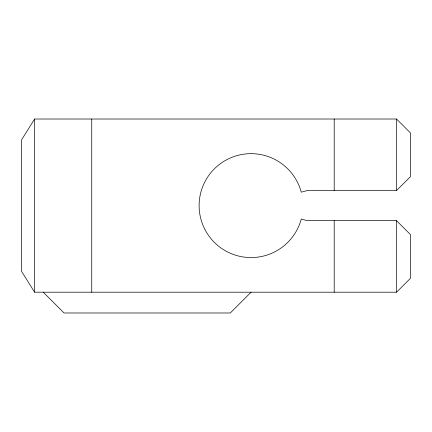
<?xml version="1.0" encoding="UTF-8"?>
<svg xmlns="http://www.w3.org/2000/svg" width="432" height="432" viewBox="0 0 432 432"><rect width="100%" height="100%" fill="white"/><g stroke="black" fill="none" stroke-linecap="round" stroke-linejoin="round"><path stroke-width="0.65" d="M34.582 119.016L21.6 139.801L21.6 271.42L34.582 292.199L396.544 292.199L410.4 278.343L410.4 234.522L396.544 220.671L307.282 220.671L301.255 219.056A51.953 51.953 0 0 1 221.27 248.168A51.953 51.953 0 0 1 221.27 163.053A51.953 51.953 0 0 1 301.255 192.164L307.282 190.55L396.544 190.55L410.4 176.693L410.4 132.872L396.544 119.016L34.582 119.016L34.582 292.199M251.073 292.199L230.288 312.984L64.039 312.984L43.254 292.199M396.544 119.016L396.544 190.55M396.544 220.671L396.544 292.199M334.201 119.016L334.201 190.55M334.201 220.671L334.201 292.199M91.746 119.016L91.746 292.199"/></g></svg>
